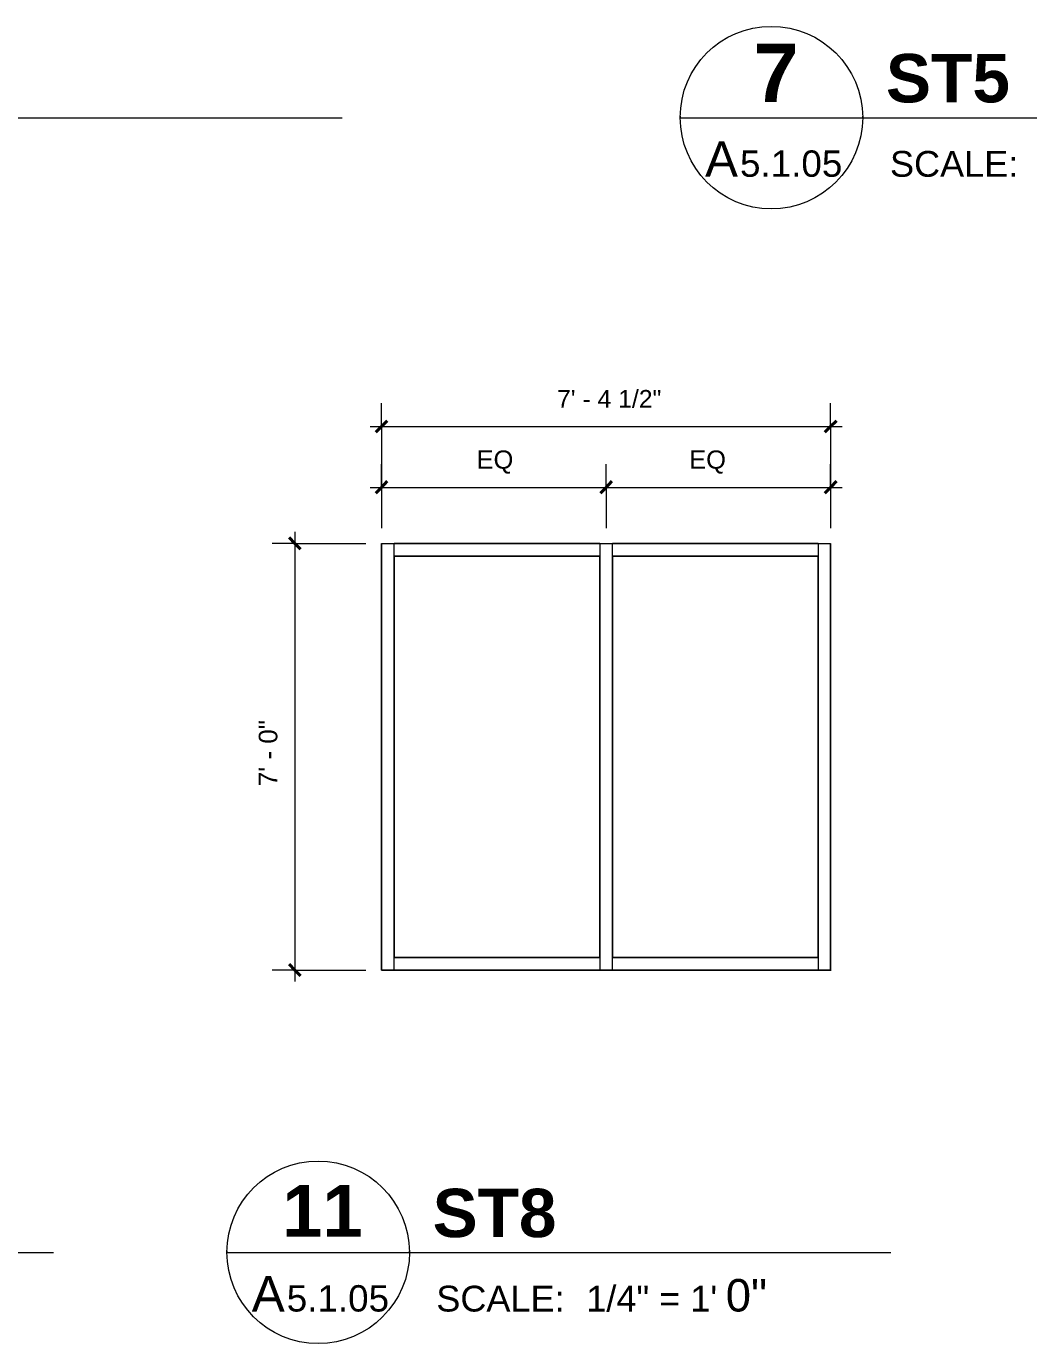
# Model space of a CAD drawing. Header units: inches. Extents: x -6061 to 13621, y -296 to 7483.
# Drawn here: x 12387.6 to 12585.1, y 52.8 to 312.3 of the extents above; entities that cross this region are included whole.
import ezdxf

# ---------------------------------------------------------------- set-up
doc = ezdxf.new("R2010")
doc.units = ezdxf.units.IN
doc.header["$MEASUREMENT"] = 0
doc.layers.get('0').update_dxf_attribs({"linetype": 'CONTINUOUS'})
doc.styles.add('Arial$001H0', font='arial.ttf')
doc.styles.add('Arial$101H0', font='arialbd.ttf')

msp = doc.modelspace()

# ---------------------------------------------------------------- linework, layer by layer
at = {"color": 7, "linetype": 'Continuous', "lineweight": 9, "true_color": 0x000007}
for p, q in [((12270.81592, 294.27067), (12449.81818, 294.27067)), ((12516.45347, 294.27067), (12729.33402, 294.27067)), ((12457.58696, 233.48198), (12457.58696, 238.04714)), ((12546.08696, 233.48198), (12546.08696, 238.04714)), ((12455.34443, 233.48198), (12548.32949, 233.48198)), ((12457.58696, 233.48198), (12457.58696, 213.45935)), ((12546.08696, 233.48198), (12546.08696, 213.45935)), ((12457.58696, 221.4684), (12457.58696, 226.03356)), ((12501.877, 221.4684), (12501.877, 226.03356)), ((12546.08696, 221.4684), (12546.08696, 226.03356)), ((12455.34443, 221.4684), (12501.877, 221.4684)), ((12457.58696, 221.4684), (12457.58696, 213.45935)), ((12501.877, 221.4684), (12548.32949, 221.4684)), ((12501.877, 221.4684), (12501.877, 213.45935)), ((12546.08696, 221.4684), (12546.08696, 213.45935)), ((12440.52768, 210.41591), (12436.04262, 210.41591)), ((12440.52768, 212.73854), (12440.52768, 124.15845)), ((12440.52768, 210.41591), (12454.54352, 210.41591)), ((12457.58696, 210.41591), (12460.06976, 210.41591)), ((12457.58696, 210.41591), (12457.58696, 126.40098)), ((12460.06976, 126.40098), (12460.06976, 210.41591)), ((12460.06976, 207.93311), (12460.06976, 210.41591)), ((12500.59556, 210.41591), (12460.06976, 210.41591)), ((12500.59556, 210.41591), (12500.59556, 207.93311)), ((12500.59556, 210.41591), (12503.07836, 210.41591)), ((12500.59556, 210.41591), (12500.59556, 126.40098)), ((12503.07836, 207.93311), (12503.07836, 210.41591)), ((12543.60415, 210.41591), (12503.07836, 210.41591)), ((12503.07836, 126.40098), (12503.07836, 210.41591)), ((12543.60415, 210.41591), (12543.60415, 207.93311)), ((12543.60415, 210.41591), (12546.08696, 210.41591)), ((12543.60415, 210.41591), (12543.60415, 126.40098)), ((12546.08696, 126.40098), (12546.08696, 210.41591)), ((12500.59556, 207.93311), (12460.06976, 207.93311)), ((12460.06976, 207.93311), (12460.06976, 128.88379)), ((12460.06976, 207.93311), (12500.59556, 207.93311)), ((12500.59556, 128.88379), (12500.59556, 207.93311)), ((12503.07836, 207.93311), (12543.60415, 207.93311)), ((12543.60415, 207.93311), (12503.07836, 207.93311)), ((12503.07836, 207.93311), (12503.07836, 128.88379)), ((12543.60415, 128.88379), (12543.60415, 207.93311)), ((12460.06976, 128.88379), (12500.59556, 128.88379)), ((12460.06976, 126.40098), (12460.06976, 128.88379)), ((12500.59556, 128.88379), (12460.06976, 128.88379)), ((12500.59556, 128.88379), (12500.59556, 126.40098)), ((12503.07836, 128.88379), (12543.60415, 128.88379)), ((12503.07836, 126.40098), (12503.07836, 128.88379)), ((12543.60415, 128.88379), (12503.07836, 128.88379)), ((12543.60415, 128.88379), (12543.60415, 126.40098)), ((12440.52768, 126.40098), (12436.04262, 126.40098)), ((12440.52768, 126.40098), (12454.54352, 126.40098)), ((12457.58696, 126.40098), (12460.06976, 126.40098)), ((12460.06976, 126.40098), (12457.58696, 126.40098)), ((12460.06976, 126.40098), (12500.59556, 126.40098)), ((12500.59556, 126.40098), (12460.06976, 126.40098)), ((12503.07836, 126.40098), (12500.59556, 126.40098)), ((12500.59556, 126.40098), (12503.07836, 126.40098)), ((12503.07836, 126.40098), (12543.60415, 126.40098)), ((12543.60415, 126.40098), (12503.07836, 126.40098)), ((12546.08696, 126.40098), (12543.60415, 126.40098)), ((12543.60415, 126.40098), (12546.08696, 126.40098)), ((12192.24714, 70.73809), (12392.95393, 70.73809)), ((12427.15257, 70.73809), (12557.94035, 70.73809))]:
    msp.add_line(p, q, dxfattribs=at)
at = {"color": 7, "linetype": 'Continuous', "lineweight": 40, "true_color": 0x000007}
for p, q in [((12457.58696, 233.48198), (12458.70823, 234.60324)), ((12546.08696, 233.48198), (12547.20823, 234.60324)), ((12457.58696, 233.48198), (12456.46569, 232.36071)), ((12546.08696, 233.48198), (12544.96569, 232.36071)), ((12457.58696, 221.4684), (12456.46569, 220.34714)), ((12457.58696, 221.4684), (12458.70823, 222.66976)), ((12501.877, 221.4684), (12500.75574, 220.34714)), ((12501.877, 221.4684), (12502.99827, 222.66976)), ((12546.08696, 221.4684), (12544.96569, 220.34714)), ((12546.08696, 221.4684), (12547.20823, 222.66976)), ((12440.52768, 210.41591), (12439.40642, 211.61727)), ((12440.52768, 210.41591), (12441.64895, 209.29465)), ((12440.52768, 126.40098), (12439.40642, 127.52225)), ((12440.52768, 126.40098), (12441.64895, 125.27972))]:
    msp.add_line(p, q, dxfattribs=at)
at = {"color": 7, "linetype": 'Continuous', "lineweight": 18, "true_color": 0x000007}
for p, q in [((12457.58696, 126.40098), (12457.58696, 210.41591)), ((12457.58696, 210.41591), (12546.08696, 210.41591)), ((12546.08696, 210.41591), (12546.08696, 126.40098)), ((12457.58696, 126.40098), (12457.58696, 126.40098)), ((12546.08696, 126.40098), (12546.16705, 126.40098))]:
    msp.add_line(p, q, dxfattribs=at)
at = {"color": 7, "linetype": 'Continuous', "lineweight": 9, "true_color": 0x000007}
for points in [[(12516.45347, 294.35076), (12516.45347, 304.28198), (12524.46252, 312.29103), (12534.39375, 312.29103)], [(12534.39375, 312.29103), (12544.32497, 312.29103), (12552.33402, 304.28198), (12552.41411, 294.35076)], [(12516.45347, 294.35076), (12516.45347, 294.67112), (12516.45347, 294.67112), (12516.45347, 294.35076)], [(12534.39375, 276.33039), (12524.46252, 276.33039), (12516.45347, 284.41953), (12516.45347, 294.35076)], [(12552.41411, 294.35076), (12552.41411, 284.41953), (12544.32497, 276.33039), (12534.39375, 276.33039)], [(12552.41411, 294.35076), (12552.41411, 294.67112), (12552.41411, 294.67112), (12552.41411, 294.35076)], [(12427.15257, 70.81818), (12427.15257, 80.7494), (12435.16162, 88.75845), (12445.09284, 88.75845)], [(12445.09284, 88.75845), (12455.02406, 88.75845), (12463.03311, 80.7494), (12463.1132, 70.81818)], [(12427.15257, 70.81818), (12427.15257, 71.13854), (12427.15257, 71.13854), (12427.15257, 70.81818)], [(12445.09284, 52.79781), (12435.16162, 52.79781), (12427.15257, 60.88696), (12427.15257, 70.81818)], [(12463.1132, 70.81818), (12463.1132, 60.88696), (12455.02406, 52.79781), (12445.09284, 52.79781)], [(12463.1132, 70.81818), (12463.1132, 71.13854), (12463.1132, 71.13854), (12463.1132, 70.81818)]]:
    msp.add_open_spline(points, degree=3, dxfattribs=at)

# ---------------------------------------------------------------- texts
at = {"color": 7, "true_color": 0x000007}
for s, height, style, p in [('7', 11.49773, 'Arial$101H0', (12530.86952, 297.39401)), ('ST5', 9.540393, 'Arial$101H0', (12556.97703, 297.31392)), ('A', 6.97383, 'Arial$001H0', (12521.33878, 282.65735)), ('5.1.05', 5.192527, 'Arial$001H0', (12528.22652, 282.65735)), ('SCALE:', 5.086183, 'Arial$001H0', (12557.77992, 282.65735)), ('7\' - 4 1/2"', 3.4905041, 'Arial$001H0', (12492.18581, 237.16594)), ('EQ', 3.590405, 'Arial$001H0', (12476.32793, 225.15237)), ('EQ', 3.590405, 'Arial$001H0', (12518.21949, 225.15237)), ('11', 10.190213, 'Arial$101H0', (12438.04466, 73.86151)), ('ST8', 9.52052, 'Arial$101H0', (12467.67811, 73.78142)), ('A', 6.97383, 'Arial$001H0', (12432.03787, 59.12485)), ('0"', 6.400615, 'Arial$001H0', (12525.42339, 59.12485)), ('5.1.05', 5.192527, 'Arial$001H0', (12438.92566, 59.12485)), ('SCALE:', 5.086183, 'Arial$001H0', (12468.39897, 59.12485)), ('1/4" = 1\'', 5.083054, 'Arial$001H0', (12497.95233, 59.12485))]:
    msp.add_text(s, height=height, dxfattribs=dict(at, style=style)).set_placement(p)
at = {"color": 7, "true_color": 0x000007, "style": 'Arial$001H0'}
msp.add_text('7\' - 0"', height=3.667117, rotation=90, dxfattribs=at).set_placement((12437.08357, 162.60174))

doc.saveas('drawing.dxf')
